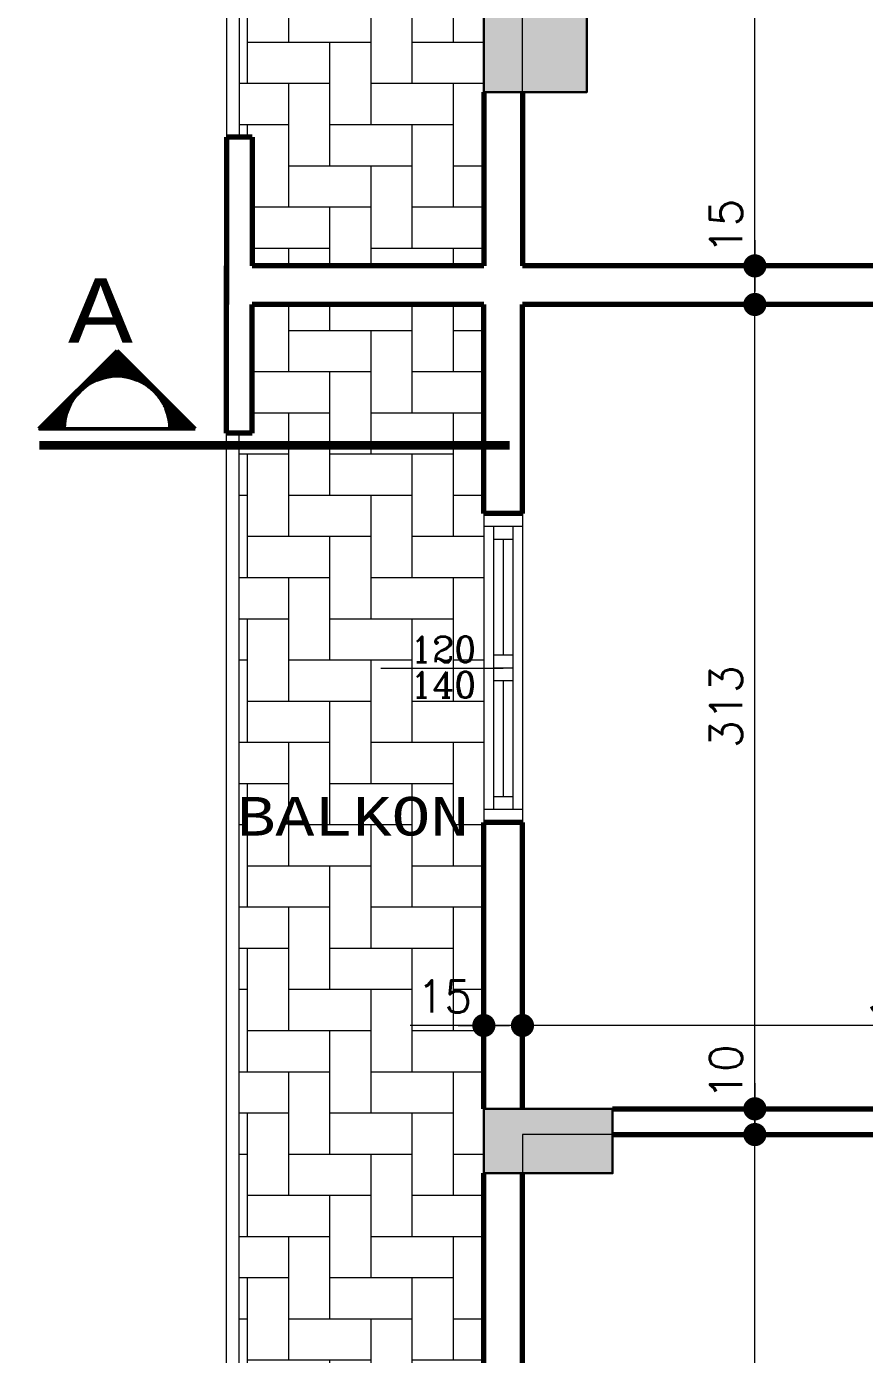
# Model space of a CAD drawing. Header units: millimetres. Extents: x 35860 to 71103, y -11298 to -8385.
# Drawn here: x 46873 to 47199, y -10414 to -9898 of the extents above; entities that cross this region are included whole.
import ezdxf
from ezdxf.enums import TextEntityAlignment as Align

# ---------------------------------------------------------------- set-up
doc = ezdxf.new("R2010")
doc.units = ezdxf.units.MM
doc.header["$MEASUREMENT"] = 0
doc.layers.get('0').update_dxf_attribs({"lineweight": 15})
doc.layers.get('Defpoints').update_dxf_attribs({"lineweight": 20})
for name, color, linetype, lineweight in [('02', 2, 'Continuous', 20), ('03_Yazı', 1, 'Continuous', 30), ('05', 4, 'Continuous', 50), ('07', 3, 'Continuous', 70), ('Aks&Tefriş', 5, 'Continuous', 20), ('Kolon', 6, 'Continuous', 30), ('Merd&Balkon', 40, 'Continuous', 20), ('Ölçü', 140, 'Continuous', 20)]:
    doc.layers.add(name, color=color, linetype=linetype, lineweight=lineweight)
doc.layers.add('Lay_X', color=45, linetype='Continuous', lineweight=13, plot=False)
doc.styles.add('0', font='txt.shx')
doc.styles.add('C', font='')
doc.styles.add('C3', font='', dxfattribs={"height": 15})
doc.styles.add('ROMANC', font='romanc', dxfattribs={"height": 0.11})
doc.styles.get('C').set_extended_font_data('Courier New Tur')
doc.styles.get('C3').set_extended_font_data('Courier New Tur')
doc.dimstyles.new('2', dxfattribs={"dimtxt": 12.5, "dimasz": 1, "dimexe": 0, "dimexo": 0, "dimgap": 5, "dimtad": 1, "dimdec": 0, "dimlfac": -1, "dimzin": 12, "dimdsep": 46, "dimtxsty": '0', "dimblk": 'DOT', "dimcen": 2.5, "dimse1": 1, "dimse2": 1, "dimclrd": 256, "dimclrt": 1, "dimadec": 0, "dimazin": 0, "dimtfac": 1, "dimtdec": 0, "dimtmove": 0, "dimatfit": 0, "dimldrblk": 'DOT', "dimfxl": 1, "dimtolj": 1, "dimtzin": 0, "dimlwd": -1, "dimarcsym": 0})
doc.dimstyles.new('_VI80I', dxfattribs={"dimtxt": 15, "dimasz": 1, "dimexe": 0, "dimexo": 100, "dimgap": 5, "dimtad": 1, "dimdec": 0, "dimlfac": -1, "dimzin": 12, "dimdsep": 46, "dimtxsty": '0', "dimblk1": 'DOT80_2', "dimblk2": 'DOT80_1', "dimsah": 1, "dimcen": 2.5, "dimse1": 1, "dimse2": 1, "dimclrd": 256, "dimclrt": 1, "dimadec": 8, "dimazin": 0, "dimtfac": 1, "dimtdec": 0, "dimtmove": 0, "dimatfit": 0, "dimldrblk": 'DOT', "dimfxl": 1, "dimtolj": 1, "dimtzin": 0, "dimlwd": -1, "dimarcsym": 0})
pattern_1 = [(0, (-2080.745, 0), (16, 16), [48, -16]), (90, (-2064.745, 0), (-16, -16), [48, -16])]

# ---------------------------------------------------------------- blocks, each defined once
blk = doc.blocks.new('DOT')
at = {"color": 0}
blk.add_line((-10, 0), (10, 0), dxfattribs=at)
at = {"color": 0, "const_width": 4.5}
blk.add_lwpolyline([(-2.25, 0, 1), (2.25, 0, 1)], format="xyb", close=True, dxfattribs=at)
blk = doc.blocks.new('*D597')
at = {"layer": 'Defpoints', "color": 0, "transparency": 16777216}
for p in [(47366.06, -10218.42), (47066.06, -10286.05), (47066.06, -10318.42)]:
    blk.add_point(p, dxfattribs=at)
at = {"layer": 'Ölçü', "transparency": 16777216}
blk.add_line((47365.06, -10286.05), (47067.06, -10286.05), dxfattribs=at)
at = {"layer": 'Ölçü', "transparency": 16777216, "rotation": 180}
blk.add_blockref('DOT', (47066.06, -10286.05), dxfattribs=at)
at = {"layer": 'Ölçü', "transparency": 16777216}
blk.add_blockref('DOT', (47366.06, -10286.05), dxfattribs=at)
at = {"layer": 'Ölçü', "color": 1, "transparency": 16777216, "insert": (47216.06, -10274.8), "char_height": 12.5, "attachment_point": 5, "style": '0'}
blk.add_mtext('\\A1;300', dxfattribs=at)
blk = doc.blocks.new('*D598')
at = {"layer": 'Defpoints', "color": 0, "transparency": 16777216}
for p in [(47051.06, -10286.05), (47051.06, -10318.42), (47066.06, -10318.42)]:
    blk.add_point(p, dxfattribs=at)
at = {"layer": 'Ölçü', "transparency": 16777216}
for p, q in [((47050.06, -10286.05), (47022.39, -10286.05)), ((47066.06, -10286.05), (47051.06, -10286.05)), ((47067.06, -10286.05), (47068.06, -10286.05))]:
    blk.add_line(p, q, dxfattribs=at)
blk.add_blockref('DOT', (47051.06, -10286.05), dxfattribs=at)
at = {"layer": 'Ölçü', "transparency": 16777216, "rotation": 180}
blk.add_blockref('DOT', (47066.06, -10286.05), dxfattribs=at)
at = {"layer": 'Ölçü', "color": 1, "transparency": 16777216, "insert": (47035.73, -10274.8), "char_height": 12.5, "attachment_point": 5, "style": '0'}
blk.add_mtext('\\A1;15', dxfattribs=at)
blk = doc.blocks.new('*D634')
at = {"layer": 'Defpoints', "color": 0, "transparency": 16777216}
for p in [(47101.06, -10328.42), (47156.34, -10328.42), (47191.06, -10758.42)]:
    blk.add_point(p, dxfattribs=at)
at = {"layer": 'Ölçü', "transparency": 16777216}
blk.add_line((47156.34, -10757.42), (47156.34, -10329.42), dxfattribs=at)
for p, rotation in [((47156.34, -10328.42), 90), ((47156.34, -10758.42), 270)]:
    blk.add_blockref('DOT', p, dxfattribs=dict(at, rotation=rotation))
at = {"layer": 'Ölçü', "color": 1, "transparency": 16777216, "insert": (47145.09, -10543.42), "char_height": 12.5, "attachment_point": 5, "rotation": 90, "style": '0'}
blk.add_mtext('\\A1;430', dxfattribs=at)
blk = doc.blocks.new('*D635')
at = {"layer": 'Defpoints', "color": 0, "transparency": 16777216}
for p in [(47101.06, -10318.42), (47156.34, -10318.42), (47101.06, -10328.42)]:
    blk.add_point(p, dxfattribs=at)
at = {"layer": 'Ölçü', "transparency": 16777216}
for p, q in [((47156.34, -10317.42), (47156.34, -10291.84)), ((47156.34, -10328.42), (47156.34, -10318.42)), ((47156.34, -10329.42), (47156.34, -10330.42))]:
    blk.add_line(p, q, dxfattribs=at)
for p, rotation in [((47156.34, -10318.42), 270), ((47156.34, -10328.42), 90)]:
    blk.add_blockref('DOT', p, dxfattribs=dict(at, rotation=rotation))
at = {"layer": 'Ölçü', "color": 1, "transparency": 16777216, "insert": (47145.09, -10304.13), "char_height": 12.5, "attachment_point": 5, "rotation": 90, "style": '0'}
blk.add_mtext('\\A1;10', dxfattribs=at)
blk = doc.blocks.new('*D636')
at = {"layer": 'Defpoints', "color": 0, "transparency": 16777216}
for p in [(47066.06, -10005.92), (47156.34, -10005.92), (47101.06, -10318.42)]:
    blk.add_point(p, dxfattribs=at)
at = {"layer": 'Ölçü', "transparency": 16777216}
blk.add_line((47156.34, -10317.42), (47156.34, -10006.92), dxfattribs=at)
for p, rotation in [((47156.34, -10005.92), 90), ((47156.34, -10318.42), 270)]:
    blk.add_blockref('DOT', p, dxfattribs=dict(at, rotation=rotation))
at = {"layer": 'Ölçü', "color": 1, "transparency": 16777216, "insert": (47145.09, -10162.17), "char_height": 12.5, "attachment_point": 5, "rotation": 90, "style": '0'}
blk.add_mtext('\\A1;313', dxfattribs=at)
blk = doc.blocks.new('*D637')
at = {"layer": 'Defpoints', "color": 0, "transparency": 16777216}
for p in [(47066.06, -9990.92), (47156.34, -9990.92), (47066.06, -10005.92)]:
    blk.add_point(p, dxfattribs=at)
at = {"layer": 'Ölçü', "transparency": 16777216}
for p, q in [((47156.34, -9989.92), (47156.34, -9962.26)), ((47156.34, -10005.92), (47156.34, -9990.92)), ((47156.34, -10006.92), (47156.34, -10007.92))]:
    blk.add_line(p, q, dxfattribs=at)
for p, rotation in [((47156.34, -9990.92), 270), ((47156.34, -10005.92), 90)]:
    blk.add_blockref('DOT', p, dxfattribs=dict(at, rotation=rotation))
at = {"layer": 'Ölçü', "color": 1, "transparency": 16777216, "insert": (47145.09, -9975.59), "char_height": 12.5, "attachment_point": 5, "rotation": 90, "style": '0'}
blk.add_mtext('\\A1;15', dxfattribs=at)
blk = doc.blocks.new('*D638')
at = {"layer": 'Defpoints', "color": 0, "transparency": 16777216}
for p in [(47101.06, -9678.42), (47156.34, -9678.42), (47066.06, -9990.92)]:
    blk.add_point(p, dxfattribs=at)
at = {"layer": 'Ölçü', "transparency": 16777216}
blk.add_line((47156.34, -9989.92), (47156.34, -9679.42), dxfattribs=at)
for p, rotation in [((47156.34, -9678.42), 90), ((47156.34, -9990.92), 270)]:
    blk.add_blockref('DOT', p, dxfattribs=dict(at, rotation=rotation))
at = {"layer": 'Ölçü', "color": 1, "transparency": 16777216, "insert": (47145.09, -9834.67), "char_height": 12.5, "attachment_point": 5, "rotation": 90, "style": '0'}
blk.add_mtext('\\A1;313', dxfattribs=at)
blk = doc.blocks.new('DOT80_2')
at = {"color": 0}
blk.add_line((0, 0), (0, -80), dxfattribs=at)
blk.add_blockref('DOT', (0, 0))
blk = doc.blocks.new('DOT80_1')
at = {"color": 0}
blk.add_line((0, 0), (0, 80), dxfattribs=at)
blk.add_blockref('DOT', (0, 0))
blk = doc.blocks.new('*D897')
at = {"layer": 'Aks&Tefriş', "transparency": 16777216}
blk.add_line((46788.62, -9860.33), (46788.62, -9939.92), dxfattribs=at)
at = {"layer": 'Defpoints', "color": 0, "transparency": 16777216}
for p in [(47051.06, -9859.33), (46788.62, -9940.92), (46961.06, -9940.92)]:
    blk.add_point(p, dxfattribs=at)
at = {"layer": 'Aks&Tefriş', "transparency": 16777216}
for name, p, rotation in [('DOT80_2', (46788.62, -9859.33), 90), ('DOT80_1', (46788.62, -9940.92), 270)]:
    blk.add_blockref(name, p, dxfattribs=dict(at, rotation=rotation))
at = {"layer": 'Aks&Tefriş', "color": 1, "transparency": 16777216, "insert": (46776.12, -9900.13), "char_height": 15, "attachment_point": 5, "rotation": 90, "style": '0'}
blk.add_mtext('\\A1;82', dxfattribs=at)
blk = doc.blocks.new('*D898')
at = {"layer": 'Aks&Tefriş', "transparency": 16777216}
blk.add_line((46788.62, -9941.92), (46788.62, -10054.92), dxfattribs=at)
at = {"layer": 'Defpoints', "color": 0, "transparency": 16777216}
for p in [(46961.06, -9940.92), (46788.62, -10055.92), (46951.06, -10055.92)]:
    blk.add_point(p, dxfattribs=at)
at = {"layer": 'Aks&Tefriş', "transparency": 16777216}
for name, p, rotation in [('DOT80_2', (46788.62, -9940.92), 90), ('DOT80_1', (46788.62, -10055.92), 270)]:
    blk.add_blockref(name, p, dxfattribs=dict(at, rotation=rotation))
at = {"layer": 'Aks&Tefriş', "color": 1, "transparency": 16777216, "insert": (46776.12, -9998.42), "char_height": 15, "attachment_point": 5, "rotation": 90, "style": '0'}
blk.add_mtext('\\A1;115', dxfattribs=at)
blk = doc.blocks.new('*D899')
at = {"layer": 'Aks&Tefriş', "transparency": 16777216}
blk.add_line((46788.62, -10056.92), (46788.62, -10086.17), dxfattribs=at)
at = {"layer": 'Defpoints', "color": 0, "transparency": 16777216}
for p in [(46951.06, -10055.92), (46788.62, -10087.17), (47051.06, -10087.17)]:
    blk.add_point(p, dxfattribs=at)
at = {"layer": 'Aks&Tefriş', "transparency": 16777216}
for name, p, rotation in [('DOT80_2', (46788.62, -10055.92), 90), ('DOT80_1', (46788.62, -10087.17), 270)]:
    blk.add_blockref(name, p, dxfattribs=dict(at, rotation=rotation))
at = {"layer": 'Aks&Tefriş', "color": 1, "transparency": 16777216, "insert": (46776.12, -10071.55), "char_height": 15, "attachment_point": 5, "rotation": 90, "style": '0'}
blk.add_mtext('\\A1;31', dxfattribs=at)
blk = doc.blocks.new('*D900')
at = {"layer": 'Aks&Tefriş', "transparency": 16777216}
blk.add_line((46788.62, -10088.17), (46788.62, -10206.17), dxfattribs=at)
at = {"layer": 'Defpoints', "color": 0, "transparency": 16777216}
for p in [(47051.06, -10087.17), (46788.62, -10207.17), (47051.06, -10207.17)]:
    blk.add_point(p, dxfattribs=at)
at = {"layer": 'Aks&Tefriş', "transparency": 16777216}
for name, p, rotation in [('DOT80_2', (46788.62, -10087.17), 90), ('DOT80_1', (46788.62, -10207.17), 270)]:
    blk.add_blockref(name, p, dxfattribs=dict(at, rotation=rotation))
at = {"layer": 'Aks&Tefriş', "color": 1, "transparency": 16777216, "insert": (46776.12, -10147.17), "char_height": 15, "attachment_point": 5, "rotation": 90, "style": '0'}
blk.add_mtext('\\A1;120', dxfattribs=at)
blk = doc.blocks.new('*D901')
at = {"layer": 'Aks&Tefriş', "transparency": 16777216}
blk.add_line((46788.62, -10208.17), (46788.62, -10432.42), dxfattribs=at)
at = {"layer": 'Defpoints', "color": 0, "transparency": 16777216}
for p in [(47051.06, -10207.17), (46788.62, -10433.42), (47051.06, -10433.42)]:
    blk.add_point(p, dxfattribs=at)
at = {"layer": 'Aks&Tefriş', "transparency": 16777216}
for name, p, rotation in [('DOT80_2', (46788.62, -10207.17), 90), ('DOT80_1', (46788.62, -10433.42), 270)]:
    blk.add_blockref(name, p, dxfattribs=dict(at, rotation=rotation))
at = {"layer": 'Aks&Tefriş', "color": 1, "transparency": 16777216, "insert": (46776.12, -10320.3), "char_height": 15, "attachment_point": 5, "rotation": 90, "style": '0'}
blk.add_mtext('\\A1;226', dxfattribs=at)

msp = doc.modelspace()

# ---------------------------------------------------------------- hatches: boundary and pattern name
h = msp.add_hatch()
h.set_pattern_fill('SERAMIK9', color=256, scale=4, style=0, pattern_type=2)
h.set_pattern_definition(pattern_1)
h.paths.add_polyline_path([(47051.06, -9739.33), (47051.06, -9728.08), (47051.06, -9678.42), (47051.06, -9653.42), (47051.06, -9560.92), (47051.06, -9440.92), (47051.06, -9384.52), (47051.06, -9333.42), (47051.06, -9288.95), (47051.06, -9283.95), (47066.06, -9283.95), (47066.06, -9213.95), (47051.06, -9213.95), (47051.06, -9208.95), (47051.06, -9188.28), (46956.06, -9184.09), (46956.06, -9940.92), (46961.06, -9940.92), (46961.06, -9990.92), (47051.06, -9990.92), (47051.06, -9923.42), (47051.06, -9893.42), (47051.06, -9859.33)])
h.paths.add_polyline_path([(47015.85, -9519.14), (47049.19, -9519.14), (47049.19, -9500.39), (47015.85, -9500.39)], flags=24)
h.paths.add_polyline_path([(47015.85, -9501.55), (47049.19, -9501.55), (47049.19, -9482.8), (47015.85, -9482.8)], flags=24)
h.paths.add_polyline_path([(47024.27, -9448.82), (47047.19, -9448.82), (47047.19, -9467.57), (47024.27, -9467.57)], flags=24)
h.paths.add_polyline_path([(46985.44, -9448.82), (47016.69, -9448.82), (47016.69, -9467.57), (46985.44, -9467.57)], flags=24)
h.paths.add_polyline_path([(47024.27, -9690.17), (47047.19, -9690.17), (47047.19, -9708.92), (47024.27, -9708.92)], flags=24)
h.paths.add_polyline_path([(47021.34, -9799.55), (47050.62, -9799.55), (47050.62, -9784.55), (47021.34, -9784.55)], flags=24)
h.paths.add_polyline_path([(47021.34, -9813.32), (47050.62, -9813.32), (47050.62, -9798.32), (47021.34, -9798.32)], flags=24)
h.paths.add_polyline_path([(46947.86, -9688.78), (47050.29, -9688.78), (47050.29, -9665.12), (46947.86, -9665.12)], flags=9)
h = msp.add_hatch()
h.set_pattern_fill('ANSI33', color=256, scale=30, style=0)
h.paths.add_polyline_path([(47466.06, -9402.81), (47466.06, -9351.71), (47491.06, -9352.81), (47491.06, -9402.81)])
h.paths.add_polyline_path([(47951.06, -9983.42), (47891.06, -9983.42), (47891.06, -10013.42), (47951.06, -10013.42)])
h.paths.add_polyline_path([(47926.06, -9628.42), (47951.06, -9628.42), (47951.06, -9678.42), (47926.06, -9678.42)])
h.paths.add_polyline_path([(47491.06, -9638.42), (47491.06, -9678.42), (47466.06, -9678.42), (47466.06, -9638.42)])
h.paths.add_polyline_path([(47926.06, -10368.42), (47951.06, -10368.42), (47951.06, -10318.42), (47926.06, -10318.42)])
h.paths.add_polyline_path([(47491.06, -10368.42), (47491.06, -10318.42), (47466.06, -10318.42), (47466.06, -10368.42)])
h.paths.add_polyline_path([(47926.06, -9423.08), (47926.06, -9371.98), (47951.06, -9373.08), (47951.06, -9423.08)])
h.paths.add_polyline_path([(47661.06, -9360.3), (47686.06, -9361.4), (47686.06, -9411.4), (47661.06, -9411.4)])
h.paths.add_polyline_path([(47391.06, -10138.42), (47366.06, -10138.42), (47366.06, -10073.42), (47391.06, -10073.42)])
h.paths.add_polyline_path([(47391.06, -9923.42), (47391.06, -9858.42), (47366.06, -9858.42), (47366.06, -9923.42)])
h.paths.add_polyline_path([(47661.06, -9873.42), (47661.06, -9878.42), (47666.06, -9878.42), (47756.06, -9878.42), (47756.06, -9858.42), (47661.06, -9858.42)])
h.paths.add_polyline_path([(47661.06, -10133.42), (47661.06, -10118.42), (47756.06, -10118.42), (47756.06, -10138.42), (47661.06, -10138.42)])
h.paths.add_polyline_path([(47661.06, -10623.42), (47686.06, -10623.42), (47686.06, -10573.42), (47661.06, -10573.42)])
h.paths.add_polyline_path([(47491.06, -10623.42), (47491.06, -10573.42), (47466.06, -10573.42), (47466.06, -10623.42)])
h.paths.add_polyline_path([(47926.06, -10623.42), (47926.06, -10573.42), (47951.06, -10573.42), (47951.06, -10623.42)])
h.paths.add_polyline_path([(47051.06, -9384.52), (47051.06, -9333.42), (47076.06, -9334.52), (47076.06, -9384.52)])
h.paths.add_polyline_path([(47101.06, -9678.42), (47051.06, -9678.42), (47051.06, -9653.42), (47101.06, -9653.42)])
h.paths.add_polyline_path([(47091.06, -9893.42), (47051.06, -9893.42), (47051.06, -9923.42), (47091.06, -9923.42)])
h.paths.add_polyline_path([(47076.06, -10623.42), (47076.06, -10573.42), (47051.06, -10573.42), (47051.06, -10623.42)])
h.paths.add_polyline_path([(47101.06, -10318.42), (47051.06, -10318.42), (47051.06, -10343.42), (47101.06, -10343.42)])
h = msp.add_hatch()
h.set_pattern_fill('SERAMIK9', color=256, scale=4, style=0, pattern_type=2)
h.set_pattern_definition(pattern_1)
h.paths.add_polyline_path([(47051.06, -10005.92), (46961.06, -10005.92), (46961.06, -10055.92), (46956.06, -10055.92), (46956.06, -10059.67), (47051.06, -10059.67)])
h = msp.add_hatch()
h.set_pattern_fill('SERAMIK9,_O', color=256, scale=4, pattern_type=2)
h.set_pattern_definition(pattern_1)
h.paths.add_polyline_path([(47066.06, -10673.42), (47051.06, -10673.42), (47051.06, -10668.42), (47051.06, -10623.42), (47051.06, -10573.42), (47051.06, -10553.42), (47051.06, -10433.42), (47051.06, -10343.42), (47051.06, -10318.42), (47051.06, -10207.17), (47051.06, -10087.17), (47051.06, -10061.67), (46956.06, -10061.67), (46956.06, -10768.42), (47051.06, -10768.42), (47051.06, -10748.42), (47051.06, -10743.42), (47066.06, -10743.42)])
h.paths.add_polyline_path([(47024.27, -10506.77), (47047.19, -10506.77), (47047.19, -10525.52), (47024.27, -10525.52)], flags=24)
h.paths.add_polyline_path([(46985.44, -10506.77), (47016.69, -10506.77), (47016.69, -10525.52), (46985.44, -10525.52)], flags=24)
h.paths.add_polyline_path([(47024.27, -10265.42), (47047.19, -10265.42), (47047.19, -10284.17), (47024.27, -10284.17)], flags=24)
h.paths.add_polyline_path([(47021.34, -10494.98), (47050.62, -10494.98), (47050.62, -10479.98), (47021.34, -10479.98)], flags=24)
h.paths.add_polyline_path([(47021.34, -10508.75), (47050.62, -10508.75), (47050.62, -10493.75), (47021.34, -10493.75)], flags=24)
h.paths.add_polyline_path([(47021.34, -10147.39), (47050.62, -10147.39), (47050.62, -10132.39), (47021.34, -10132.39)], flags=24)
h.paths.add_polyline_path([(47021.34, -10161.16), (47050.62, -10161.16), (47050.62, -10146.16), (47021.34, -10146.16)], flags=24)
h.paths.add_polyline_path([(46948.98, -10216.61), (47051.4, -10216.61), (47051.4, -10192.96), (46948.98, -10192.96)], flags=9)

# ---------------------------------------------------------------- linework, layer by layer
at = {"layer": '02'}
for p, q in [((47051.06, -10087.17), (47051.06, -10207.17)), ((47066.06, -10087.17), (47066.06, -10207.17)), ((47066.06, -10092.17), (47051.06, -10092.17)), ((47054.81, -10092.17), (47054.81, -10202.17)), ((47062.31, -10092.17), (47062.31, -10202.17)), ((47062.31, -10097.17), (47054.81, -10097.17)), ((47058.56, -10097.17), (47058.56, -10142.17)), ((47062.31, -10142.17), (47054.81, -10142.17)), ((47011.06, -10147.17), (47058.56, -10147.17)), ((47062.31, -10147.17), (47054.81, -10147.17)), ((47062.31, -10152.17), (47054.81, -10152.17)), ((47058.56, -10152.17), (47058.56, -10197.17)), ((47062.31, -10197.17), (47054.81, -10197.17)), ((47066.06, -10202.17), (47051.06, -10202.17))]:
    msp.add_line(p, q, dxfattribs=at)
at = {"layer": '05'}
for p, q in [((46908.6, -10023.89), (46878.26, -10054.23)), ((46908.6, -10023.89), (46878.26, -10054.23)), ((46908.6, -10023.89), (46878.26, -10054.23)), ((46938.61, -10054.23), (46908.43, -10024.06)), ((46938.61, -10054.23), (46908.43, -10024.06)), ((46938.61, -10054.23), (46908.43, -10024.06)), ((46938.95, -10054.23), (46908.6, -10023.89)), ((46938.95, -10054.23), (46908.6, -10023.89)), ((46938.95, -10054.23), (46908.6, -10023.89)), ((46907.8, -10033.71), (46903.29, -10029.2)), ((46907.8, -10033.71), (46903.29, -10029.2)), ((46907.8, -10033.71), (46903.29, -10029.2)), ((46908.39, -10033.7), (46903.59, -10028.9)), ((46908.39, -10033.7), (46903.59, -10028.9)), ((46908.39, -10033.7), (46903.59, -10028.9)), ((46908.99, -10033.7), (46903.89, -10028.6)), ((46908.99, -10033.7), (46903.89, -10028.6)), ((46908.99, -10033.7), (46903.89, -10028.6)), ((46909.62, -10033.72), (46904.2, -10028.3)), ((46909.62, -10033.72), (46904.2, -10028.3)), ((46909.62, -10033.72), (46904.2, -10028.3)), ((46910.27, -10033.76), (46904.5, -10027.99)), ((46910.27, -10033.76), (46904.5, -10027.99)), ((46910.27, -10033.76), (46904.5, -10027.99)), ((46910.94, -10033.83), (46904.8, -10027.69)), ((46910.94, -10033.83), (46904.8, -10027.69)), ((46910.94, -10033.83), (46904.8, -10027.69)), ((46911.64, -10033.92), (46905.11, -10027.39)), ((46911.64, -10033.92), (46905.11, -10027.39)), ((46911.64, -10033.92), (46905.11, -10027.39)), ((46912.36, -10034.04), (46905.41, -10027.09)), ((46912.36, -10034.04), (46905.41, -10027.09)), ((46912.36, -10034.04), (46905.41, -10027.09)), ((46913.13, -10034.2), (46905.71, -10026.78)), ((46913.13, -10034.2), (46905.71, -10026.78)), ((46913.13, -10034.2), (46905.71, -10026.78)), ((46913.93, -10034.4), (46906.01, -10026.48)), ((46913.93, -10034.4), (46906.01, -10026.48)), ((46913.93, -10034.4), (46906.01, -10026.48)), ((46914.78, -10034.65), (46906.32, -10026.18)), ((46914.78, -10034.65), (46906.32, -10026.18)), ((46914.78, -10034.65), (46906.32, -10026.18)), ((46915.7, -10034.96), (46906.62, -10025.88)), ((46915.7, -10034.96), (46906.62, -10025.88)), ((46915.7, -10034.96), (46906.62, -10025.88)), ((46916.71, -10035.36), (46906.92, -10025.57)), ((46916.71, -10035.36), (46906.92, -10025.57)), ((46916.71, -10035.36), (46906.92, -10025.57)), ((46917.84, -10035.89), (46907.22, -10025.27)), ((46917.84, -10035.89), (46907.22, -10025.27)), ((46917.84, -10035.89), (46907.22, -10025.27)), ((46919.19, -10036.63), (46907.53, -10024.97)), ((46919.19, -10036.63), (46907.53, -10024.97)), ((46919.19, -10036.63), (46907.53, -10024.97)), ((46921.08, -10037.92), (46907.83, -10024.67)), ((46921.08, -10037.92), (46907.83, -10024.67)), ((46921.08, -10037.92), (46907.83, -10024.67)), ((46938, -10054.23), (46908.13, -10024.36)), ((46938, -10054.23), (46908.13, -10024.36)), ((46938, -10054.23), (46908.13, -10024.36)), ((46899.58, -10035.78), (46898.15, -10034.35)), ((46899.58, -10035.78), (46898.15, -10034.35)), ((46899.58, -10035.78), (46898.15, -10034.35)), ((46899.99, -10035.59), (46898.45, -10034.05)), ((46899.99, -10035.59), (46898.45, -10034.05)), ((46899.99, -10035.59), (46898.45, -10034.05)), ((46900.41, -10035.4), (46898.75, -10033.74)), ((46900.41, -10035.4), (46898.75, -10033.74)), ((46900.41, -10035.4), (46898.75, -10033.74)), ((46900.84, -10035.22), (46899.05, -10033.44)), ((46900.84, -10035.22), (46899.05, -10033.44)), ((46900.84, -10035.22), (46899.05, -10033.44)), ((46901.27, -10035.05), (46899.36, -10033.14)), ((46901.27, -10035.05), (46899.36, -10033.14)), ((46901.27, -10035.05), (46899.36, -10033.14)), ((46901.71, -10034.89), (46899.66, -10032.83)), ((46901.71, -10034.89), (46899.66, -10032.83)), ((46901.71, -10034.89), (46899.66, -10032.83)), ((46902.16, -10034.73), (46899.96, -10032.53)), ((46902.16, -10034.73), (46899.96, -10032.53)), ((46902.16, -10034.73), (46899.96, -10032.53)), ((46902.62, -10034.59), (46900.26, -10032.23)), ((46902.62, -10034.59), (46900.26, -10032.23)), ((46902.62, -10034.59), (46900.26, -10032.23)), ((46903.09, -10034.45), (46900.57, -10031.93)), ((46903.09, -10034.45), (46900.57, -10031.93)), ((46903.09, -10034.45), (46900.57, -10031.93)), ((46903.57, -10034.32), (46900.87, -10031.62)), ((46903.57, -10034.32), (46900.87, -10031.62)), ((46903.57, -10034.32), (46900.87, -10031.62)), ((46904.06, -10034.21), (46901.17, -10031.32)), ((46904.06, -10034.21), (46901.17, -10031.32)), ((46904.06, -10034.21), (46901.17, -10031.32)), ((46904.55, -10034.1), (46901.47, -10031.02)), ((46904.55, -10034.1), (46901.47, -10031.02)), ((46904.55, -10034.1), (46901.47, -10031.02)), ((46905.06, -10034), (46901.78, -10030.72)), ((46905.06, -10034), (46901.78, -10030.72)), ((46905.06, -10034), (46901.78, -10030.72)), ((46905.58, -10033.92), (46902.08, -10030.41)), ((46905.58, -10033.92), (46902.08, -10030.41)), ((46905.58, -10033.92), (46902.08, -10030.41)), ((46906.12, -10033.85), (46902.38, -10030.11)), ((46906.12, -10033.85), (46902.38, -10030.11)), ((46906.12, -10033.85), (46902.38, -10030.11)), ((46906.66, -10033.79), (46902.68, -10029.81)), ((46906.66, -10033.79), (46902.68, -10029.81)), ((46906.66, -10033.79), (46902.68, -10029.81)), ((46907.22, -10033.74), (46902.99, -10029.51)), ((46907.22, -10033.74), (46902.99, -10029.51)), ((46907.22, -10033.74), (46902.99, -10029.51)), ((46893.66, -10040.15), (46893, -10039.49)), ((46893.66, -10040.15), (46893, -10039.49)), ((46893.66, -10040.15), (46893, -10039.49)), ((46893.96, -10039.84), (46893.31, -10039.19)), ((46893.96, -10039.84), (46893.31, -10039.19)), ((46893.96, -10039.84), (46893.31, -10039.19)), ((46894.26, -10039.54), (46893.61, -10038.89)), ((46894.26, -10039.54), (46893.61, -10038.89)), ((46894.26, -10039.54), (46893.61, -10038.89)), ((46894.57, -10039.24), (46893.91, -10038.58)), ((46894.57, -10039.24), (46893.91, -10038.58)), ((46894.57, -10039.24), (46893.91, -10038.58)), ((46894.88, -10038.95), (46894.21, -10038.28)), ((46894.88, -10038.95), (46894.21, -10038.28)), ((46894.88, -10038.95), (46894.21, -10038.28)), ((46895.21, -10038.67), (46894.52, -10037.98)), ((46895.21, -10038.67), (46894.52, -10037.98)), ((46895.21, -10038.67), (46894.52, -10037.98)), ((46895.53, -10038.39), (46894.82, -10037.68)), ((46895.53, -10038.39), (46894.82, -10037.68)), ((46895.53, -10038.39), (46894.82, -10037.68)), ((46895.87, -10038.12), (46895.12, -10037.37)), ((46895.87, -10038.12), (46895.12, -10037.37)), ((46895.87, -10038.12), (46895.12, -10037.37)), ((46896.21, -10037.86), (46895.42, -10037.07)), ((46896.21, -10037.86), (46895.42, -10037.07)), ((46896.21, -10037.86), (46895.42, -10037.07)), ((46896.56, -10037.6), (46895.73, -10036.77)), ((46896.56, -10037.6), (46895.73, -10036.77)), ((46896.56, -10037.6), (46895.73, -10036.77)), ((46896.91, -10037.35), (46896.03, -10036.47)), ((46896.91, -10037.35), (46896.03, -10036.47)), ((46896.91, -10037.35), (46896.03, -10036.47)), ((46897.27, -10037.1), (46896.33, -10036.16)), ((46897.27, -10037.1), (46896.33, -10036.16)), ((46897.27, -10037.1), (46896.33, -10036.16)), ((46897.64, -10036.87), (46896.63, -10035.86)), ((46897.64, -10036.87), (46896.63, -10035.86)), ((46897.64, -10036.87), (46896.63, -10035.86)), ((46898.01, -10036.64), (46896.94, -10035.56)), ((46898.01, -10036.64), (46896.94, -10035.56)), ((46898.01, -10036.64), (46896.94, -10035.56)), ((46898.4, -10036.41), (46897.24, -10035.26)), ((46898.4, -10036.41), (46897.24, -10035.26)), ((46898.4, -10036.41), (46897.24, -10035.26)), ((46898.78, -10036.2), (46897.54, -10034.95)), ((46898.78, -10036.2), (46897.54, -10034.95)), ((46898.78, -10036.2), (46897.54, -10034.95)), ((46899.18, -10035.99), (46897.84, -10034.65)), ((46899.18, -10035.99), (46897.84, -10034.65)), ((46899.18, -10035.99), (46897.84, -10034.65)), ((46889.62, -10046.4), (46887.86, -10044.63)), ((46889.62, -10046.4), (46887.86, -10044.63)), ((46889.62, -10046.4), (46887.86, -10044.63)), ((46889.8, -10045.97), (46888.16, -10044.33)), ((46889.8, -10045.97), (46888.16, -10044.33)), ((46889.8, -10045.97), (46888.16, -10044.33)), ((46889.99, -10045.55), (46888.47, -10044.03)), ((46889.99, -10045.55), (46888.47, -10044.03)), ((46889.99, -10045.55), (46888.47, -10044.03)), ((46890.19, -10045.15), (46888.77, -10043.73)), ((46890.19, -10045.15), (46888.77, -10043.73)), ((46890.19, -10045.15), (46888.77, -10043.73)), ((46890.39, -10044.74), (46889.07, -10043.42)), ((46890.39, -10044.74), (46889.07, -10043.42)), ((46890.39, -10044.74), (46889.07, -10043.42)), ((46890.6, -10044.35), (46889.37, -10043.12)), ((46890.6, -10044.35), (46889.37, -10043.12)), ((46890.6, -10044.35), (46889.37, -10043.12)), ((46890.82, -10043.96), (46889.68, -10042.82)), ((46890.82, -10043.96), (46889.68, -10042.82)), ((46890.82, -10043.96), (46889.68, -10042.82)), ((46891.04, -10043.58), (46889.98, -10042.52)), ((46891.04, -10043.58), (46889.98, -10042.52)), ((46891.04, -10043.58), (46889.98, -10042.52)), ((46891.28, -10043.21), (46890.28, -10042.21)), ((46891.28, -10043.21), (46890.28, -10042.21)), ((46891.28, -10043.21), (46890.28, -10042.21)), ((46891.51, -10042.84), (46890.58, -10041.91)), ((46891.51, -10042.84), (46890.58, -10041.91)), ((46891.51, -10042.84), (46890.58, -10041.91)), ((46891.76, -10042.48), (46890.89, -10041.61)), ((46891.76, -10042.48), (46890.89, -10041.61)), ((46891.76, -10042.48), (46890.89, -10041.61)), ((46892.01, -10042.13), (46891.19, -10041.31)), ((46892.01, -10042.13), (46891.19, -10041.31)), ((46892.01, -10042.13), (46891.19, -10041.31)), ((46892.27, -10041.78), (46891.49, -10041)), ((46892.27, -10041.78), (46891.49, -10041)), ((46892.27, -10041.78), (46891.49, -10041)), ((46892.54, -10041.44), (46891.79, -10040.7)), ((46892.54, -10041.44), (46891.79, -10040.7)), ((46892.54, -10041.44), (46891.79, -10040.7)), ((46892.81, -10041.11), (46892.1, -10040.4)), ((46892.81, -10041.11), (46892.1, -10040.4)), ((46892.81, -10041.11), (46892.1, -10040.4)), ((46893.08, -10040.78), (46892.4, -10040.1)), ((46893.08, -10040.78), (46892.4, -10040.1)), ((46893.08, -10040.78), (46892.4, -10040.1)), ((46893.37, -10040.46), (46892.7, -10039.79)), ((46893.37, -10040.46), (46892.7, -10039.79)), ((46893.37, -10040.46), (46892.7, -10039.79)), ((46937.4, -10054.23), (46924.92, -10041.75)), ((46937.4, -10054.23), (46924.92, -10041.75)), ((46937.4, -10054.23), (46924.92, -10041.75)), ((46936.79, -10054.23), (46926.2, -10043.65)), ((46936.79, -10054.23), (46926.2, -10043.65)), ((46936.79, -10054.23), (46926.2, -10043.65)), ((46887.17, -10054.23), (46882.72, -10049.78)), ((46887.17, -10054.23), (46882.72, -10049.78)), ((46887.17, -10054.23), (46882.72, -10049.78)), ((46887.78, -10054.23), (46883.02, -10049.48)), ((46887.78, -10054.23), (46883.02, -10049.48)), ((46887.78, -10054.23), (46883.02, -10049.48)), ((46888.07, -10053.92), (46883.32, -10049.17)), ((46888.07, -10053.92), (46883.32, -10049.17)), ((46888.07, -10053.92), (46883.32, -10049.17)), ((46888.09, -10053.33), (46883.62, -10048.87)), ((46888.09, -10053.33), (46883.62, -10048.87)), ((46888.09, -10053.33), (46883.62, -10048.87)), ((46888.12, -10052.76), (46883.93, -10048.57)), ((46888.12, -10052.76), (46883.93, -10048.57)), ((46888.12, -10052.76), (46883.93, -10048.57)), ((46888.17, -10052.2), (46884.23, -10048.26)), ((46888.17, -10052.2), (46884.23, -10048.26)), ((46888.17, -10052.2), (46884.23, -10048.26)), ((46888.23, -10051.66), (46884.53, -10047.96)), ((46888.23, -10051.66), (46884.53, -10047.96)), ((46888.23, -10051.66), (46884.53, -10047.96)), ((46888.3, -10051.13), (46884.83, -10047.66)), ((46888.3, -10051.13), (46884.83, -10047.66)), ((46888.3, -10051.13), (46884.83, -10047.66)), ((46888.39, -10050.61), (46885.14, -10047.36)), ((46888.39, -10050.61), (46885.14, -10047.36)), ((46888.39, -10050.61), (46885.14, -10047.36)), ((46888.49, -10050.1), (46885.44, -10047.05)), ((46888.49, -10050.1), (46885.44, -10047.05)), ((46888.49, -10050.1), (46885.44, -10047.05)), ((46888.6, -10049.61), (46885.74, -10046.75)), ((46888.6, -10049.61), (46885.74, -10046.75)), ((46888.6, -10049.61), (46885.74, -10046.75)), ((46888.71, -10049.12), (46886.04, -10046.45)), ((46888.71, -10049.12), (46886.04, -10046.45)), ((46888.71, -10049.12), (46886.04, -10046.45)), ((46888.84, -10048.64), (46886.35, -10046.15)), ((46888.84, -10048.64), (46886.35, -10046.15)), ((46888.84, -10048.64), (46886.35, -10046.15)), ((46888.98, -10048.18), (46886.65, -10045.84)), ((46888.98, -10048.18), (46886.65, -10045.84)), ((46888.98, -10048.18), (46886.65, -10045.84)), ((46889.13, -10047.72), (46886.95, -10045.54)), ((46889.13, -10047.72), (46886.95, -10045.54)), ((46889.13, -10047.72), (46886.95, -10045.54)), ((46889.28, -10047.27), (46887.25, -10045.24)), ((46889.28, -10047.27), (46887.25, -10045.24)), ((46889.28, -10047.27), (46887.25, -10045.24)), ((46889.45, -10046.83), (46887.56, -10044.94)), ((46889.45, -10046.83), (46887.56, -10044.94)), ((46889.45, -10046.83), (46887.56, -10044.94)), ((46936.18, -10054.23), (46926.95, -10045)), ((46936.18, -10054.23), (46926.95, -10045)), ((46936.18, -10054.23), (46926.95, -10045)), ((46935.58, -10054.23), (46927.48, -10046.13)), ((46935.58, -10054.23), (46927.48, -10046.13)), ((46935.58, -10054.23), (46927.48, -10046.13)), ((46934.97, -10054.23), (46927.88, -10047.14)), ((46934.97, -10054.23), (46927.88, -10047.14)), ((46934.97, -10054.23), (46927.88, -10047.14)), ((46934.37, -10054.23), (46928.19, -10048.05)), ((46934.37, -10054.23), (46928.19, -10048.05)), ((46934.37, -10054.23), (46928.19, -10048.05)), ((46933.76, -10054.23), (46928.44, -10048.91)), ((46933.76, -10054.23), (46928.44, -10048.91)), ((46933.76, -10054.23), (46928.44, -10048.91)), ((46933.16, -10054.23), (46928.64, -10049.71)), ((46933.16, -10054.23), (46928.64, -10049.71)), ((46933.16, -10054.23), (46928.64, -10049.71)), ((46878.26, -10054.23), (46938.95, -10054.23)), ((46878.26, -10054.23), (46938.95, -10054.23)), ((46878.26, -10054.23), (46938.95, -10054.23)), ((46878.7, -10054.23), (46878.48, -10054.01)), ((46878.7, -10054.23), (46878.48, -10054.01)), ((46878.7, -10054.23), (46878.48, -10054.01)), ((46879.31, -10054.23), (46878.78, -10053.71)), ((46879.31, -10054.23), (46878.78, -10053.71)), ((46879.31, -10054.23), (46878.78, -10053.71)), ((46879.91, -10054.23), (46879.09, -10053.41)), ((46879.91, -10054.23), (46879.09, -10053.41)), ((46879.91, -10054.23), (46879.09, -10053.41)), ((46880.52, -10054.23), (46879.39, -10053.11)), ((46880.52, -10054.23), (46879.39, -10053.11)), ((46880.52, -10054.23), (46879.39, -10053.11)), ((46881.12, -10054.23), (46879.69, -10052.8)), ((46881.12, -10054.23), (46879.69, -10052.8)), ((46881.12, -10054.23), (46879.69, -10052.8)), ((46881.73, -10054.23), (46879.99, -10052.5)), ((46881.73, -10054.23), (46879.99, -10052.5)), ((46881.73, -10054.23), (46879.99, -10052.5)), ((46882.33, -10054.23), (46880.3, -10052.2)), ((46882.33, -10054.23), (46880.3, -10052.2)), ((46882.33, -10054.23), (46880.3, -10052.2)), ((46882.94, -10054.23), (46880.6, -10051.9)), ((46882.94, -10054.23), (46880.6, -10051.9)), ((46882.94, -10054.23), (46880.6, -10051.9)), ((46883.54, -10054.23), (46880.9, -10051.59)), ((46883.54, -10054.23), (46880.9, -10051.59)), ((46883.54, -10054.23), (46880.9, -10051.59)), ((46884.15, -10054.23), (46881.2, -10051.29)), ((46884.15, -10054.23), (46881.2, -10051.29)), ((46884.15, -10054.23), (46881.2, -10051.29)), ((46884.75, -10054.23), (46881.51, -10050.99)), ((46884.75, -10054.23), (46881.51, -10050.99)), ((46884.75, -10054.23), (46881.51, -10050.99)), ((46885.36, -10054.23), (46881.81, -10050.69)), ((46885.36, -10054.23), (46881.81, -10050.69)), ((46885.36, -10054.23), (46881.81, -10050.69)), ((46885.96, -10054.23), (46882.11, -10050.38)), ((46885.96, -10054.23), (46882.11, -10050.38)), ((46885.96, -10054.23), (46882.11, -10050.38)), ((46886.57, -10054.23), (46882.41, -10050.08)), ((46886.57, -10054.23), (46882.41, -10050.08)), ((46886.57, -10054.23), (46882.41, -10050.08)), ((46932.55, -10054.23), (46928.8, -10050.47)), ((46932.55, -10054.23), (46928.8, -10050.47)), ((46932.55, -10054.23), (46928.8, -10050.47)), ((46931.95, -10054.23), (46928.92, -10051.2)), ((46931.95, -10054.23), (46928.92, -10051.2)), ((46931.95, -10054.23), (46928.92, -10051.2)), ((46931.34, -10054.23), (46929.01, -10051.9)), ((46931.34, -10054.23), (46929.01, -10051.9)), ((46931.34, -10054.23), (46929.01, -10051.9)), ((46930.74, -10054.23), (46929.07, -10052.57)), ((46930.74, -10054.23), (46929.07, -10052.57)), ((46930.74, -10054.23), (46929.07, -10052.57)), ((46930.13, -10054.23), (46929.12, -10053.22)), ((46930.13, -10054.23), (46929.12, -10053.22)), ((46930.13, -10054.23), (46929.12, -10053.22)), ((46929.53, -10054.23), (46929.14, -10053.84)), ((46929.53, -10054.23), (46929.14, -10053.84)), ((46929.53, -10054.23), (46929.14, -10053.84))]:
    msp.add_line(p, q, dxfattribs=at)
at = {"layer": '05', "ltscale": 3}
for p, q in [((47061.05, -10059.67), (46878.45, -10059.67)), ((47061.05, -10059.67), (46878.45, -10059.67)), ((47061.05, -10059.67), (46878.45, -10059.67)), ((47061.05, -10060.67), (46878.45, -10060.67)), ((47061.05, -10060.67), (46878.45, -10060.67)), ((47061.05, -10060.67), (46878.45, -10060.67)), ((47061.05, -10061.67), (46878.45, -10061.67)), ((47061.05, -10061.67), (46878.45, -10061.67)), ((47061.05, -10061.67), (46878.45, -10061.67))]:
    msp.add_line(p, q, dxfattribs=at)
at = {"layer": '05'}
msp.add_arc((46908.6, -10054.23), 20.54, 0, 180, dxfattribs=at)
msp.add_arc((46908.6, -10054.23), 20.54, 0, 180, dxfattribs=at)
msp.add_arc((46908.6, -10054.23), 20.54, 0, 180, dxfattribs=at)
at = {"layer": '07'}
for p, q in [((47051.06, -9923.42), (47051.06, -9990.92)), ((47066.06, -9923.42), (47066.06, -9990.92)), ((46951.06, -9940.92), (46951.06, -10005.92)), ((46961.06, -9940.92), (46951.06, -9940.92)), ((46951.06, -9940.92), (46951.06, -10005.92)), ((46961.06, -9940.92), (46961.06, -9990.92)), ((46951.06, -10055.92), (46951.06, -9990.92)), ((46951.06, -10055.92), (46951.06, -9990.92)), ((47051.06, -9990.92), (46961.06, -9990.92)), ((47366.06, -9990.92), (47066.06, -9990.92)), ((47051.06, -10005.92), (46961.06, -10005.92)), ((46961.06, -10055.92), (46961.06, -10005.92)), ((47051.06, -10087.17), (47051.06, -10005.92)), ((47051.06, -10087.17), (47051.06, -10005.92)), ((47366.06, -10005.92), (47066.06, -10005.92)), ((47066.06, -10087.17), (47066.06, -10005.92)), ((46961.06, -10055.92), (46951.06, -10055.92)), ((47066.06, -10087.17), (47051.06, -10087.17)), ((47051.06, -10218.42), (47051.06, -10207.17)), ((47051.06, -10318.42), (47051.06, -10207.17)), ((47066.06, -10207.17), (47051.06, -10207.17)), ((47066.06, -10318.42), (47066.06, -10207.17)), ((47101.06, -10318.42), (47366.06, -10318.42)), ((47101.06, -10328.42), (47376.06, -10328.42)), ((47051.06, -10433.42), (47051.06, -10343.42)), ((47066.06, -10433.42), (47066.06, -10343.42))]:
    msp.add_line(p, q, dxfattribs=at)
at = {"layer": 'Kolon'}
for points in [[(47091.06, -9893.42), (47051.06, -9893.42), (47051.06, -9923.42), (47091.06, -9923.42), (47091.06, -9923.42)], [(47101.06, -10318.42), (47051.06, -10318.42), (47051.06, -10343.42), (47101.06, -10343.42), (47101.06, -10343.42)]]:
    msp.add_lwpolyline(points, close=True, dxfattribs=at)
at = {"layer": 'Lay_X'}
for points in [[(47066.06, -9990.92), (47066.06, -9678.42), (47366.06, -9678.42), (47366.06, -9990.92)], [(47066.06, -10005.92), (47066.06, -10318.42), (47366.06, -10318.42), (47366.06, -10005.92)], [(47466.06, -10758.42), (47466.06, -10328.42), (47066.06, -10328.42), (47066.06, -10758.42)]]:
    msp.add_lwpolyline(points, close=True, dxfattribs=at)
at = {"layer": 'Merd&Balkon'}
for p, q in [((46951.06, -9178.87), (46951.06, -9940.92)), ((46956.06, -9184.09), (46956.06, -9940.92)), ((46951.06, -10773.42), (46951.06, -10055.92)), ((46956.06, -10768.42), (46956.06, -10055.92))]:
    msp.add_line(p, q, dxfattribs=at)

# ---------------------------------------------------------------- texts
at = {"layer": '03_Yazı'}
for s, height, style, p in [('A ', 25, 'C', (46889.63, -10020.78)), ('120', 10, 'ROMANC', (47022.41, -10144.89)), ('140', 10, 'ROMANC', (47022.41, -10158.66))]:
    msp.add_text(s, height=height, dxfattribs=dict(at, style=style)).set_placement(p)
at = {"layer": '03_Yazı', "style": 'C3'}
msp.add_text('BALKON', height=15, dxfattribs=at).set_placement((47000.19, -10204.75), align=Align.MIDDLE_CENTER)

# ---------------------------------------------------------------- dimensions: what is measured, and where the dimension line sits
at = {"layer": 'Aks&Tefriş'}
for base, p1, p2, picture, middle in [((46788.62, -9940.92), (47051.06, -9859.33), (46961.06, -9940.92), '*D897', (46776.12, -9900.13)), ((46788.62, -10055.92), (46961.06, -9940.92), (46951.06, -10055.92), '*D898', (46776.12, -9998.42)), ((46788.62, -10087.17), (46951.06, -10055.92), (47051.06, -10087.17), '*D899', (46776.12, -10071.55)), ((46788.62, -10207.17), (47051.06, -10087.17), (47051.06, -10207.17), '*D900', (46776.12, -10147.17)), ((46788.62, -10433.42), (47051.06, -10207.17), (47051.06, -10433.42), '*D901', (46776.12, -10320.3))]:
    dim = msp.add_linear_dim(base=base, p1=p1, p2=p2, angle=90, dimstyle='_VI80I', override={"dimtmove": 1}, dxfattribs=at)
    dim.commit()
    dim.dimension.update_dxf_attribs({"geometry": picture, "text_midpoint": middle})
at = {"layer": 'Ölçü'}
for base, p1, p2, angle, picture, middle in [((47156.33679065, -9678.42189481), (47066.06009006, -9990.92189481), (47101.06009006, -9678.42189481), 90, '*D638', (47145.08679065, -9834.67189481)), ((47156.34, -9990.92), (47066.06, -10005.92), (47066.06, -9990.92), 90, '*D637', (47145.09, -9975.59)), ((47156.33679065, -10005.92189481), (47101.06009006, -10318.42189481), (47066.06009006, -10005.92189481), 90, '*D636', (47145.08679065, -10162.17189481)), ((47066.06, -10286.05), (47366.06, -10218.42), (47066.06, -10318.42), 180, '*D597', (47216.06, -10274.8)), ((47051.06, -10286.05), (47066.06, -10318.42), (47051.06, -10318.42), 180, '*D598', (47035.73, -10274.8)), ((47156.34, -10318.42), (47101.06, -10328.42), (47101.06, -10318.42), 90, '*D635', (47145.09, -10304.13)), ((47156.34, -10328.42), (47191.06, -10758.42), (47101.06, -10328.42), 90, '*D634', (47145.09, -10543.42))]:
    dim = msp.add_linear_dim(base=base, p1=p1, p2=p2, angle=angle, dimstyle='2', dxfattribs=at)
    dim.commit()
    dim.dimension.update_dxf_attribs({"geometry": picture, "text_midpoint": middle})

doc.saveas('drawing.dxf')
